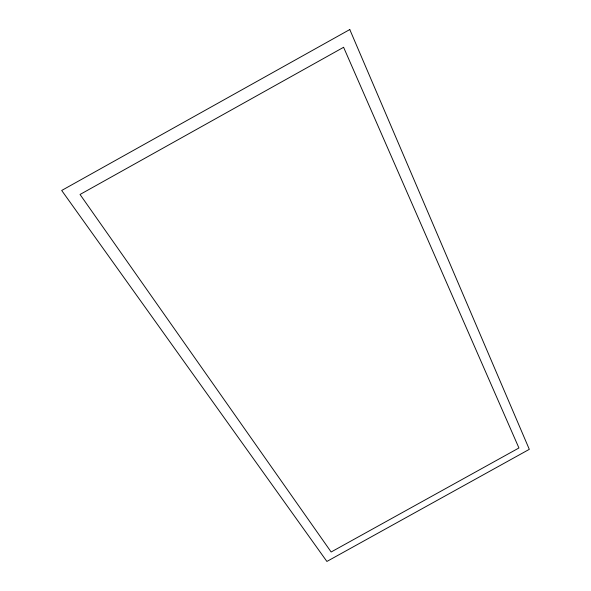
<?xml version="1.0" encoding="UTF-8"?>
<svg xmlns="http://www.w3.org/2000/svg" width="591" height="591" viewBox="0 0 591 591"><rect width="100%" height="100%" fill="white"/><g stroke="black" fill="none" stroke-linecap="round" stroke-linejoin="round"><path stroke-width="0.89" d="M349.791 29.55L61.693 190.472L326.889 561.45L529.307 449.337L349.791 29.55M343.6 47.295L80.044 194.476L331.152 551.994L518.928 447.978L343.6 47.295"/></g></svg>
